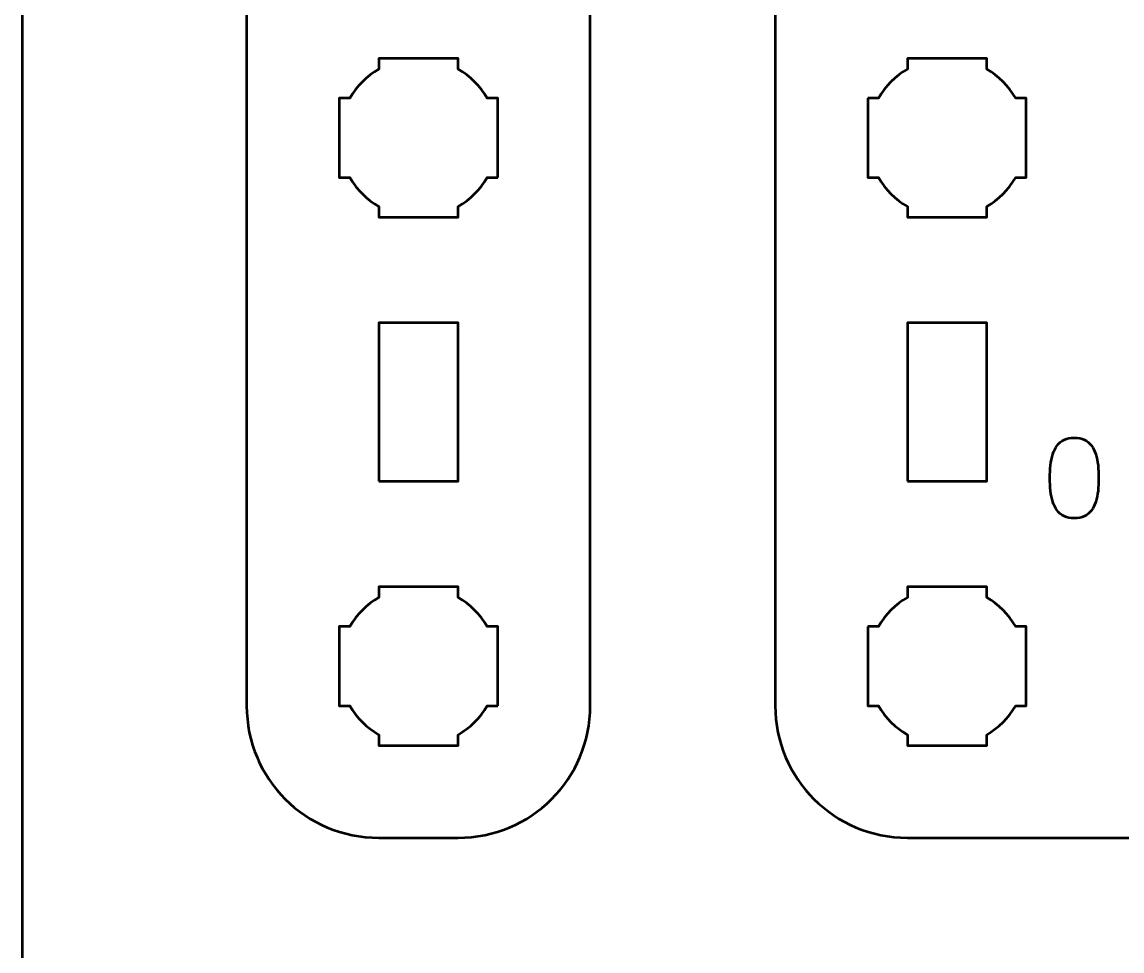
# Model space of a CAD drawing. Header units: centimetres. Extents: x -21 to 0, y -29.7 to 0.
# Drawn here: x -21 to -16.838, y -10.229 to -6.711 of the extents above; entities that cross this region are included whole.
import ezdxf

# ---------------------------------------------------------------- set-up
doc = ezdxf.new("R2010")
doc.units = ezdxf.units.CM
doc.header["$MEASUREMENT"] = 0
doc.layers.add('Layer 1', color=7, linetype='Continuous')

msp = doc.modelspace()

# ---------------------------------------------------------------- linework, layer by layer
at = {"layer": 'Layer 1', "lineweight": 53}
msp.add_lwpolyline([(-17.65, -8.45), (-17.35, -8.45), (-17.35, -7.85), (-17.65, -7.85), (-17.65, -8.45)], close=True, dxfattribs=at)
at = {"layer": 'Layer 1', "color": 1, "lineweight": 53}
msp.add_open_spline([(-21.00003, -29.19995), (-21.00003, -29.19995), (-21.00003, -5.89992), (-21.00003, -5.89992), (-21.00003, -5.89992), (-21.00003, -5.81709), (-20.93286, -5.74992), (-20.85003, -5.74992), (-20.85003, -5.74992), (-20.7672, -5.74992), (-20.70003, -5.68275), (-20.70003, -5.59992), (-20.70003, -5.59992), (-20.70003, -5.51709), (-20.7672, -5.44992), (-20.85003, -5.44992), (-20.85003, -5.44992), (-20.93286, -5.44992), (-21.00003, -5.38275), (-21.00003, -5.29992), (-21.00003, -5.29992), (-21.00003, -5.21709), (-20.93286, -5.14992), (-20.85003, -5.14992), (-20.85003, -5.14992), (-20.7672, -5.14992), (-20.70003, -5.08275), (-20.70003, -4.99992), (-20.70003, -4.99992), (-20.70003, -4.91709), (-20.7672, -4.84992), (-20.85003, -4.84992), (-20.85003, -4.84992), (-20.93286, -4.84992), (-21.00003, -4.78275), (-21.00003, -4.69992), (-21.00003, -4.69992), (-21.00003, -4.61709), (-20.93286, -4.54992), (-20.85003, -4.54992), (-20.85003, -4.54992), (-20.7672, -4.54992), (-20.70003, -4.48275), (-20.70003, -4.39992), (-20.70003, -4.39992), (-20.70003, -4.31709), (-20.7672, -4.24992), (-20.85003, -4.24992), (-20.85003, -4.24992), (-20.93286, -4.24992), (-21.00003, -4.18275), (-21.00003, -4.09992), (-21.00003, -4.09992), (-21.00003, -4.01709), (-20.93286, -3.94992), (-20.85003, -3.94992), (-20.85003, -3.94992), (-20.7672, -3.94992), (-20.70003, -3.88275), (-20.70003, -3.79992), (-20.70003, -3.79992), (-20.70003, -3.71709), (-20.7672, -3.64992), (-20.85003, -3.64992), (-20.85003, -3.64992), (-20.93286, -3.64992), (-21.00003, -3.58275), (-21.00003, -3.49992), (-21.00003, -3.49992), (-21.00003, -3.41709), (-20.93286, -3.34992), (-20.85003, -3.34992), (-20.85003, -3.34992), (-20.7672, -3.34992), (-20.70003, -3.28275), (-20.70003, -3.19992), (-20.70003, -3.19992), (-20.70003, -3.11709), (-20.7672, -3.04992), (-20.85003, -3.04992), (-20.85003, -3.04992), (-20.93286, -3.04992), (-21.00003, -2.98275), (-21.00003, -2.89992), (-21.00003, -2.89992), (-21.00003, -2.81709), (-20.93286, -2.74992), (-20.85003, -2.74992), (-20.85003, -2.74992), (-20.7672, -2.74992), (-20.70003, -2.68275), (-20.70003, -2.59992), (-20.70003, -2.59992), (-20.70003, -2.51709), (-20.7672, -2.44992), (-20.85003, -2.44992), (-20.85003, -2.44992), (-20.93286, -2.44992), (-21.00003, -2.38275), (-21.00003, -2.29992), (-21.00003, -2.29992), (-21.00003, -2.21709), (-20.93286, -2.14992), (-20.85003, -2.14992), (-20.85003, -2.14992), (-20.7672, -2.14992), (-20.70003, -2.08275), (-20.70003, -1.99992), (-20.70003, -1.99992), (-20.70003, -1.91709), (-20.7672, -1.84992), (-20.85003, -1.84992), (-20.85003, -1.84992), (-20.93286, -1.84992), (-21.00003, -1.78275), (-21.00003, -1.69992), (-21.00003, -1.69992), (-21.00003, -1.61709), (-20.93286, -1.54992), (-20.85003, -1.54992), (-20.85003, -1.54992), (-20.7672, -1.54992), (-20.70003, -1.48275), (-20.70003, -1.39992), (-20.70003, -1.39992), (-20.70003, -1.31709), (-20.7672, -1.24992), (-20.85003, -1.24992), (-20.85003, -1.24992), (-20.93286, -1.24992), (-21.00003, -1.18275), (-21.00003, -1.09992), (-21.00003, -1.09992), (-21.00003, -1.09992), (-21.00003, -0.49992), (-21.00003, -0.49992), (-21.00003, -0.49992), (-21.00003, -0.22295), (-20.77694, 0.00004), (-20.49994, 0.00004), (-20.49994, 0.00004), (-20.49994, 0.00004), (-0.50008, 0.00004), (-0.50008, 0.00004), (-0.50008, 0.00004), (-0.22294, 0.00004), (0.00002, -0.22295), (0.00002, -0.49992), (0.00002, -0.49992), (0.00002, -0.49992), (0.00002, -29.19995), (0.00002, -29.19995), (0.00002, -29.19995), (0.00002, -29.47695), (-0.22294, -29.70004), (-0.50008, -29.70004), (-0.50008, -29.70004), (-0.50008, -29.70004), (-20.49994, -29.70004), (-20.49994, -29.70004), (-20.49994, -29.70004), (-20.77694, -29.70004), (-21.00003, -29.47695), (-21.00003, -29.19995)], degree=3, knots=[0, 0, 0, 0, 0.0243902, 0.0243902, 0.0243902, 0.0243902, 0.0487805, 0.0487805, 0.0487805, 0.0487805, 0.0731707, 0.0731707, 0.0731707, 0.0731707, 0.097561, 0.097561, 0.097561, 0.097561, 0.1219512, 0.1219512, 0.1219512, 0.1219512, 0.1463415, 0.1463415, 0.1463415, 0.1463415, 0.1707317, 0.1707317, 0.1707317, 0.1707317, 0.195122, 0.195122, 0.195122, 0.195122, 0.2195122, 0.2195122, 0.2195122, 0.2195122, 0.2439024, 0.2439024, 0.2439024, 0.2439024, 0.2682927, 0.2682927, 0.2682927, 0.2682927, 0.2926829, 0.2926829, 0.2926829, 0.2926829, 0.3170732, 0.3170732, 0.3170732, 0.3170732, 0.3414634, 0.3414634, 0.3414634, 0.3414634, 0.3658537, 0.3658537, 0.3658537, 0.3658537, 0.3902439, 0.3902439, 0.3902439, 0.3902439, 0.4146341, 0.4146341, 0.4146341, 0.4146341, 0.4390244, 0.4390244, 0.4390244, 0.4390244, 0.4634146, 0.4634146, 0.4634146, 0.4634146, 0.4878049, 0.4878049, 0.4878049, 0.4878049, 0.5121951, 0.5121951, 0.5121951, 0.5121951, 0.5365854, 0.5365854, 0.5365854, 0.5365854, 0.5609756, 0.5609756, 0.5609756, 0.5609756, 0.5853659, 0.5853659, 0.5853659, 0.5853659, 0.6097561, 0.6097561, 0.6097561, 0.6097561, 0.6341463, 0.6341463, 0.6341463, 0.6341463, 0.6585366, 0.6585366, 0.6585366, 0.6585366, 0.6829268, 0.6829268, 0.6829268, 0.6829268, 0.7073171, 0.7073171, 0.7073171, 0.7073171, 0.7317073, 0.7317073, 0.7317073, 0.7317073, 0.7560976, 0.7560976, 0.7560976, 0.7560976, 0.7804878, 0.7804878, 0.7804878, 0.7804878, 0.804878, 0.804878, 0.804878, 0.804878, 0.8292683, 0.8292683, 0.8292683, 0.8292683, 0.8536585, 0.8536585, 0.8536585, 0.8536585, 0.8780488, 0.8780488, 0.8780488, 0.8780488, 0.902439, 0.902439, 0.902439, 0.902439, 0.9268293, 0.9268293, 0.9268293, 0.9268293, 0.9512195, 0.9512195, 0.9512195, 0.9512195, 0.9756098, 0.9756098, 0.9756098, 0.9756098, 1, 1, 1, 1], dxfattribs=at)
at = {"layer": 'Layer 1', "color": 3, "lineweight": 53}
for points in [[(-20.15001, -9.29994), (-20.15001, -9.29994), (-20.15001, -5.00007), (-20.15001, -5.00007), (-20.15001, -5.00007), (-20.15001, -4.72293), (-19.92692, -4.49997), (-19.64992, -4.49997), (-19.64992, -4.49997), (-19.64992, -4.49997), (-19.34991, -4.49997), (-19.34991, -4.49997), (-19.34991, -4.49997), (-19.07295, -4.49997), (-18.84999, -4.72293), (-18.84999, -5.00007), (-18.84999, -5.00007), (-18.84999, -5.00007), (-18.84999, -9.29994), (-18.84999, -9.29994), (-18.84999, -9.29994), (-18.84999, -9.57694), (-19.07295, -9.80003), (-19.34991, -9.80003), (-19.34991, -9.80003), (-19.34991, -9.80003), (-19.64992, -9.80003), (-19.64992, -9.80003), (-19.64992, -9.80003), (-19.92692, -9.80003), (-20.15001, -9.57694), (-20.15001, -9.29994)], [(-18.15, -9.3), (-18.15, -9.3), (-18.15, -5), (-18.15, -5), (-18.15, -5), (-18.15, -4.72391), (-17.92609, -4.5), (-17.65, -4.5), (-17.65, -4.5), (-17.65, -4.5), (-11.35, -4.5), (-11.35, -4.5), (-11.35, -4.5), (-11.07391, -4.5), (-10.85, -4.72391), (-10.85, -5), (-10.85, -5), (-10.85, -5), (-10.85, -9.3), (-10.85, -9.3), (-10.85, -9.3), (-10.85, -9.57609), (-11.07391, -9.8), (-11.35, -9.8), (-11.35, -9.8), (-11.35, -9.8), (-17.65, -9.8), (-17.65, -9.8), (-17.65, -9.8), (-17.92609, -9.8), (-18.15, -9.57609), (-18.15, -9.3)]]:
    msp.add_open_spline(points, degree=3, knots=[0, 0, 0, 0, 0.125, 0.125, 0.125, 0.125, 0.25, 0.25, 0.25, 0.25, 0.375, 0.375, 0.375, 0.375, 0.5, 0.5, 0.5, 0.5, 0.625, 0.625, 0.625, 0.625, 0.75, 0.75, 0.75, 0.75, 0.875, 0.875, 0.875, 0.875, 1, 1, 1, 1], dxfattribs=at)
at = {"layer": 'Layer 1', "lineweight": 53}
for points, knots in [([(-19.19998, -7.3), (-19.19998, -7.3), (-19.24009, -7.3), (-19.24009, -7.3), (-19.24009, -7.3), (-19.26641, -7.34548), (-19.30444, -7.38351), (-19.34991, -7.40982), (-19.34991, -7.40982), (-19.34991, -7.40982), (-19.34991, -7.44993), (-19.34991, -7.44993), (-19.34991, -7.44993), (-19.34991, -7.44993), (-19.49999, -7.44993), (-19.49999, -7.44993), (-19.49999, -7.44993), (-19.49999, -7.44993), (-19.64992, -7.44993), (-19.64992, -7.44993), (-19.64992, -7.44993), (-19.64992, -7.44993), (-19.64992, -7.40982), (-19.64992, -7.40982), (-19.64992, -7.40982), (-19.69553, -7.38351), (-19.73345, -7.34548), (-19.75977, -7.3), (-19.75977, -7.3), (-19.75977, -7.3), (-19.79999, -7.3), (-19.79999, -7.3), (-19.79999, -7.3), (-19.79999, -7.3), (-19.79999, -7.14993), (-19.79999, -7.14993), (-19.79999, -7.14993), (-19.79999, -7.14993), (-19.79999, -7), (-19.79999, -7), (-19.79999, -7), (-19.79999, -7), (-19.75977, -7), (-19.75977, -7), (-19.75977, -7), (-19.73345, -6.95453), (-19.69553, -6.9165), (-19.64992, -6.89018), (-19.64992, -6.89018), (-19.64992, -6.89018), (-19.64992, -6.84993), (-19.64992, -6.84993), (-19.64992, -6.84993), (-19.64992, -6.84993), (-19.49999, -6.84993), (-19.49999, -6.84993), (-19.49999, -6.84993), (-19.49999, -6.84993), (-19.34991, -6.84993), (-19.34991, -6.84993), (-19.34991, -6.84993), (-19.34991, -6.84993), (-19.34991, -6.89018), (-19.34991, -6.89018), (-19.34991, -6.89018), (-19.30444, -6.9165), (-19.26641, -6.95453), (-19.24009, -7), (-19.24009, -7), (-19.24009, -7), (-19.19998, -7), (-19.19998, -7), (-19.19998, -7), (-19.19998, -7), (-19.19998, -7.14993), (-19.19998, -7.14993), (-19.19998, -7.14993), (-19.19998, -7.14993), (-19.19998, -7.3), (-19.19998, -7.3)], [0, 0, 0, 0, 0.05, 0.05, 0.05, 0.05, 0.1, 0.1, 0.1, 0.1, 0.15, 0.15, 0.15, 0.15, 0.2, 0.2, 0.2, 0.2, 0.25, 0.25, 0.25, 0.25, 0.3, 0.3, 0.3, 0.3, 0.35, 0.35, 0.35, 0.35, 0.4, 0.4, 0.4, 0.4, 0.45, 0.45, 0.45, 0.45, 0.5, 0.5, 0.5, 0.5, 0.55, 0.55, 0.55, 0.55, 0.6, 0.6, 0.6, 0.6, 0.65, 0.65, 0.65, 0.65, 0.7, 0.7, 0.7, 0.7, 0.75, 0.75, 0.75, 0.75, 0.8, 0.8, 0.8, 0.8, 0.85, 0.85, 0.85, 0.85, 0.9, 0.9, 0.9, 0.9, 0.95, 0.95, 0.95, 0.95, 1, 1, 1, 1]), ([(-17.8, -7), (-17.8, -7), (-17.75985, -7), (-17.75985, -7), (-17.75985, -7), (-17.7335, -6.95447), (-17.69553, -6.9165), (-17.65, -6.89015), (-17.65, -6.89015), (-17.65, -6.89015), (-17.65, -6.85), (-17.65, -6.85), (-17.65, -6.85), (-17.65, -6.85), (-17.5, -6.85), (-17.5, -6.85), (-17.5, -6.85), (-17.5, -6.85), (-17.35, -6.85), (-17.35, -6.85), (-17.35, -6.85), (-17.35, -6.85), (-17.35, -6.89015), (-17.35, -6.89015), (-17.35, -6.89015), (-17.30447, -6.9165), (-17.2665, -6.95447), (-17.24015, -7), (-17.24015, -7), (-17.24015, -7), (-17.2, -7), (-17.2, -7), (-17.2, -7), (-17.2, -7), (-17.2, -7.15), (-17.2, -7.15), (-17.2, -7.15), (-17.2, -7.15), (-17.2, -7.3), (-17.2, -7.3), (-17.2, -7.3), (-17.2, -7.3), (-17.24015, -7.3), (-17.24015, -7.3), (-17.24015, -7.3), (-17.2665, -7.34553), (-17.30447, -7.3835), (-17.35, -7.40985), (-17.35, -7.40985), (-17.35, -7.40985), (-17.35, -7.45), (-17.35, -7.45), (-17.35, -7.45), (-17.35, -7.45), (-17.5, -7.45), (-17.5, -7.45), (-17.5, -7.45), (-17.5, -7.45), (-17.65, -7.45), (-17.65, -7.45), (-17.65, -7.45), (-17.65, -7.45), (-17.65, -7.40985), (-17.65, -7.40985), (-17.65, -7.40985), (-17.69553, -7.3835), (-17.7335, -7.34553), (-17.75985, -7.3), (-17.75985, -7.3), (-17.75985, -7.3), (-17.8, -7.3), (-17.8, -7.3), (-17.8, -7.3), (-17.8, -7.3), (-17.8, -7.15), (-17.8, -7.15), (-17.8, -7.15), (-17.8, -7.15), (-17.8, -7), (-17.8, -7)], [0, 0, 0, 0, 0.05, 0.05, 0.05, 0.05, 0.1, 0.1, 0.1, 0.1, 0.15, 0.15, 0.15, 0.15, 0.2, 0.2, 0.2, 0.2, 0.25, 0.25, 0.25, 0.25, 0.3, 0.3, 0.3, 0.3, 0.35, 0.35, 0.35, 0.35, 0.4, 0.4, 0.4, 0.4, 0.45, 0.45, 0.45, 0.45, 0.5, 0.5, 0.5, 0.5, 0.55, 0.55, 0.55, 0.55, 0.6, 0.6, 0.6, 0.6, 0.65, 0.65, 0.65, 0.65, 0.7, 0.7, 0.7, 0.7, 0.75, 0.75, 0.75, 0.75, 0.8, 0.8, 0.8, 0.8, 0.85, 0.85, 0.85, 0.85, 0.9, 0.9, 0.9, 0.9, 0.95, 0.95, 0.95, 0.95, 1, 1, 1, 1]), ([(-19.64992, -8.44999), (-19.64992, -8.44999), (-19.64992, -7.84998), (-19.64992, -7.84998), (-19.64992, -7.84998), (-19.64992, -7.84998), (-19.34991, -7.84998), (-19.34991, -7.84998), (-19.34991, -7.84998), (-19.34991, -7.84998), (-19.34991, -8.44999), (-19.34991, -8.44999), (-19.34991, -8.44999), (-19.34991, -8.44999), (-19.64992, -8.44999), (-19.64992, -8.44999)], [0, 0, 0, 0, 0.25, 0.25, 0.25, 0.25, 0.5, 0.5, 0.5, 0.5, 0.75, 0.75, 0.75, 0.75, 1, 1, 1, 1]), ([(-19.19998, -9.29994), (-19.19998, -9.29994), (-19.24009, -9.29994), (-19.24009, -9.29994), (-19.24009, -9.29994), (-19.26641, -9.34555), (-19.30444, -9.38347), (-19.34991, -9.40979), (-19.34991, -9.40979), (-19.34991, -9.40979), (-19.34991, -9.45001), (-19.34991, -9.45001), (-19.34991, -9.45001), (-19.34991, -9.45001), (-19.49999, -9.45001), (-19.49999, -9.45001), (-19.49999, -9.45001), (-19.49999, -9.45001), (-19.64992, -9.45001), (-19.64992, -9.45001), (-19.64992, -9.45001), (-19.64992, -9.45001), (-19.64992, -9.40979), (-19.64992, -9.40979), (-19.64992, -9.40979), (-19.69553, -9.38347), (-19.73345, -9.34555), (-19.75977, -9.29994), (-19.75977, -9.29994), (-19.75977, -9.29994), (-19.79999, -9.29994), (-19.79999, -9.29994), (-19.79999, -9.29994), (-19.79999, -9.29994), (-19.79999, -9.15001), (-19.79999, -9.15001), (-19.79999, -9.15001), (-19.79999, -9.15001), (-19.79999, -8.99993), (-19.79999, -8.99993), (-19.79999, -8.99993), (-19.79999, -8.99993), (-19.75977, -8.99993), (-19.75977, -8.99993), (-19.75977, -8.99993), (-19.73345, -8.95446), (-19.69553, -8.91643), (-19.64992, -8.89011), (-19.64992, -8.89011), (-19.64992, -8.89011), (-19.64992, -8.85), (-19.64992, -8.85), (-19.64992, -8.85), (-19.64992, -8.85), (-19.49999, -8.85), (-19.49999, -8.85), (-19.49999, -8.85), (-19.49999, -8.85), (-19.34991, -8.85), (-19.34991, -8.85), (-19.34991, -8.85), (-19.34991, -8.85), (-19.34991, -8.89011), (-19.34991, -8.89011), (-19.34991, -8.89011), (-19.30444, -8.91643), (-19.26641, -8.95446), (-19.24009, -8.99993), (-19.24009, -8.99993), (-19.24009, -8.99993), (-19.19998, -8.99993), (-19.19998, -8.99993), (-19.19998, -8.99993), (-19.19998, -8.99993), (-19.19998, -9.15001), (-19.19998, -9.15001), (-19.19998, -9.15001), (-19.19998, -9.15001), (-19.19998, -9.29994), (-19.19998, -9.29994)], [0, 0, 0, 0, 0.05, 0.05, 0.05, 0.05, 0.1, 0.1, 0.1, 0.1, 0.15, 0.15, 0.15, 0.15, 0.2, 0.2, 0.2, 0.2, 0.25, 0.25, 0.25, 0.25, 0.3, 0.3, 0.3, 0.3, 0.35, 0.35, 0.35, 0.35, 0.4, 0.4, 0.4, 0.4, 0.45, 0.45, 0.45, 0.45, 0.5, 0.5, 0.5, 0.5, 0.55, 0.55, 0.55, 0.55, 0.6, 0.6, 0.6, 0.6, 0.65, 0.65, 0.65, 0.65, 0.7, 0.7, 0.7, 0.7, 0.75, 0.75, 0.75, 0.75, 0.8, 0.8, 0.8, 0.8, 0.85, 0.85, 0.85, 0.85, 0.9, 0.9, 0.9, 0.9, 0.95, 0.95, 0.95, 0.95, 1, 1, 1, 1]), ([(-17.8, -9), (-17.8, -9), (-17.75985, -9), (-17.75985, -9), (-17.75985, -9), (-17.7335, -8.95447), (-17.69553, -8.9165), (-17.65, -8.89015), (-17.65, -8.89015), (-17.65, -8.89015), (-17.65, -8.85), (-17.65, -8.85), (-17.65, -8.85), (-17.65, -8.85), (-17.5, -8.85), (-17.5, -8.85), (-17.5, -8.85), (-17.5, -8.85), (-17.35, -8.85), (-17.35, -8.85), (-17.35, -8.85), (-17.35, -8.85), (-17.35, -8.89015), (-17.35, -8.89015), (-17.35, -8.89015), (-17.30447, -8.9165), (-17.2665, -8.95447), (-17.24015, -9), (-17.24015, -9), (-17.24015, -9), (-17.2, -9), (-17.2, -9), (-17.2, -9), (-17.2, -9), (-17.2, -9.15), (-17.2, -9.15), (-17.2, -9.15), (-17.2, -9.15), (-17.2, -9.3), (-17.2, -9.3), (-17.2, -9.3), (-17.2, -9.3), (-17.24015, -9.3), (-17.24015, -9.3), (-17.24015, -9.3), (-17.2665, -9.34553), (-17.30447, -9.3835), (-17.35, -9.40985), (-17.35, -9.40985), (-17.35, -9.40985), (-17.35, -9.45), (-17.35, -9.45), (-17.35, -9.45), (-17.35, -9.45), (-17.5, -9.45), (-17.5, -9.45), (-17.5, -9.45), (-17.5, -9.45), (-17.65, -9.45), (-17.65, -9.45), (-17.65, -9.45), (-17.65, -9.45), (-17.65, -9.40985), (-17.65, -9.40985), (-17.65, -9.40985), (-17.69553, -9.3835), (-17.7335, -9.34553), (-17.75985, -9.3), (-17.75985, -9.3), (-17.75985, -9.3), (-17.8, -9.3), (-17.8, -9.3), (-17.8, -9.3), (-17.8, -9.3), (-17.8, -9.15), (-17.8, -9.15), (-17.8, -9.15), (-17.8, -9.15), (-17.8, -9), (-17.8, -9)], [0, 0, 0, 0, 0.05, 0.05, 0.05, 0.05, 0.1, 0.1, 0.1, 0.1, 0.15, 0.15, 0.15, 0.15, 0.2, 0.2, 0.2, 0.2, 0.25, 0.25, 0.25, 0.25, 0.3, 0.3, 0.3, 0.3, 0.35, 0.35, 0.35, 0.35, 0.4, 0.4, 0.4, 0.4, 0.45, 0.45, 0.45, 0.45, 0.5, 0.5, 0.5, 0.5, 0.55, 0.55, 0.55, 0.55, 0.6, 0.6, 0.6, 0.6, 0.65, 0.65, 0.65, 0.65, 0.7, 0.7, 0.7, 0.7, 0.75, 0.75, 0.75, 0.75, 0.8, 0.8, 0.8, 0.8, 0.85, 0.85, 0.85, 0.85, 0.9, 0.9, 0.9, 0.9, 0.95, 0.95, 0.95, 0.95, 1, 1, 1, 1])]:
    msp.add_open_spline(points, degree=3, knots=knots, dxfattribs=at)
at = {"layer": 'Layer 1', "color": 5, "lineweight": 53}
msp.add_open_spline([(-17.01861, -8.59025), (-17.0038, -8.59018), (-16.99103, -8.58757), (-16.98037, -8.58249), (-16.98037, -8.58249), (-16.96979, -8.57741), (-16.96097, -8.57014), (-16.95392, -8.5609), (-16.95392, -8.5609), (-16.94693, -8.55159), (-16.94143, -8.54058), (-16.93734, -8.52788), (-16.93734, -8.52788), (-16.93331, -8.51518), (-16.93042, -8.50128), (-16.9288, -8.48604), (-16.9288, -8.48604), (-16.9271, -8.4708), (-16.92626, -8.45478), (-16.92633, -8.43785), (-16.92633, -8.43785), (-16.92626, -8.42099), (-16.9271, -8.40497), (-16.9288, -8.3898), (-16.9288, -8.3898), (-16.93042, -8.37463), (-16.93331, -8.36066), (-16.93734, -8.34796), (-16.93734, -8.34796), (-16.94143, -8.33533), (-16.94693, -8.32433), (-16.95392, -8.31494), (-16.95392, -8.31494), (-16.96097, -8.30563), (-16.96979, -8.29836), (-16.98037, -8.29328), (-16.98037, -8.29328), (-16.99103, -8.28813), (-17.0038, -8.28552), (-17.01861, -8.28545), (-17.01861, -8.28545), (-17.03343, -8.28552), (-17.0462, -8.28813), (-17.05686, -8.29328), (-17.05686, -8.29328), (-17.06744, -8.29836), (-17.07626, -8.30563), (-17.08331, -8.31494), (-17.08331, -8.31494), (-17.0903, -8.32433), (-17.0958, -8.33533), (-17.09989, -8.34796), (-17.09989, -8.34796), (-17.10392, -8.36066), (-17.10681, -8.37463), (-17.10843, -8.3898), (-17.10843, -8.3898), (-17.11012, -8.40497), (-17.11097, -8.42099), (-17.1109, -8.43785), (-17.1109, -8.43785), (-17.11097, -8.45478), (-17.11012, -8.4708), (-17.10843, -8.48604), (-17.10843, -8.48604), (-17.10681, -8.50128), (-17.10392, -8.51518), (-17.09989, -8.52788), (-17.09989, -8.52788), (-17.0958, -8.54058), (-17.0903, -8.55159), (-17.08331, -8.5609), (-17.08331, -8.5609), (-17.07626, -8.57014), (-17.06744, -8.57741), (-17.05686, -8.58249), (-17.05686, -8.58249), (-17.0462, -8.58757), (-17.03343, -8.59018), (-17.01861, -8.59025)], degree=3, knots=[0, 0, 0, 0, 0.05, 0.05, 0.05, 0.05, 0.1, 0.1, 0.1, 0.1, 0.15, 0.15, 0.15, 0.15, 0.2, 0.2, 0.2, 0.2, 0.25, 0.25, 0.25, 0.25, 0.3, 0.3, 0.3, 0.3, 0.35, 0.35, 0.35, 0.35, 0.4, 0.4, 0.4, 0.4, 0.45, 0.45, 0.45, 0.45, 0.5, 0.5, 0.5, 0.5, 0.55, 0.55, 0.55, 0.55, 0.6, 0.6, 0.6, 0.6, 0.65, 0.65, 0.65, 0.65, 0.7, 0.7, 0.7, 0.7, 0.75, 0.75, 0.75, 0.75, 0.8, 0.8, 0.8, 0.8, 0.85, 0.85, 0.85, 0.85, 0.9, 0.9, 0.9, 0.9, 0.95, 0.95, 0.95, 0.95, 1, 1, 1, 1], dxfattribs=at)
msp.add_open_spline([(-17.01861, -8.59025), (-17.0038, -8.59018), (-16.99103, -8.58757), (-16.98037, -8.58249), (-16.98037, -8.58249), (-16.96979, -8.57741), (-16.96097, -8.57014), (-16.95392, -8.5609), (-16.95392, -8.5609), (-16.94693, -8.55159), (-16.94143, -8.54058), (-16.93734, -8.52788), (-16.93734, -8.52788), (-16.93331, -8.51518), (-16.93042, -8.50128), (-16.9288, -8.48604), (-16.9288, -8.48604), (-16.9271, -8.4708), (-16.92626, -8.45478), (-16.92633, -8.43785), (-16.92633, -8.43785), (-16.92626, -8.42099), (-16.9271, -8.40497), (-16.9288, -8.3898), (-16.9288, -8.3898), (-16.93042, -8.37463), (-16.93331, -8.36066), (-16.93734, -8.34796), (-16.93734, -8.34796), (-16.94143, -8.33533), (-16.94693, -8.32433), (-16.95392, -8.31494), (-16.95392, -8.31494), (-16.96097, -8.30563), (-16.96979, -8.29836), (-16.98037, -8.29328), (-16.98037, -8.29328), (-16.99103, -8.28813), (-17.0038, -8.28552), (-17.01861, -8.28545), (-17.01861, -8.28545), (-17.03343, -8.28552), (-17.0462, -8.28813), (-17.05686, -8.29328), (-17.05686, -8.29328), (-17.06744, -8.29836), (-17.07626, -8.30563), (-17.08331, -8.31494), (-17.08331, -8.31494), (-17.0903, -8.32433), (-17.0958, -8.33533), (-17.09989, -8.34796), (-17.09989, -8.34796), (-17.10392, -8.36066), (-17.10681, -8.37463), (-17.10843, -8.3898), (-17.10843, -8.3898), (-17.11012, -8.40497), (-17.11097, -8.42099), (-17.1109, -8.43785), (-17.1109, -8.43785), (-17.11097, -8.45478), (-17.11012, -8.4708), (-17.10843, -8.48604), (-17.10843, -8.48604), (-17.10681, -8.50128), (-17.10392, -8.51518), (-17.09989, -8.52788), (-17.09989, -8.52788), (-17.0958, -8.54058), (-17.0903, -8.55159), (-17.08331, -8.5609), (-17.08331, -8.5609), (-17.07626, -8.57014), (-17.06744, -8.57741), (-17.05686, -8.58249), (-17.05686, -8.58249), (-17.0462, -8.58757), (-17.03343, -8.59018), (-17.01861, -8.59025)], degree=3, knots=[0, 0, 0, 0, 0.05, 0.05, 0.05, 0.05, 0.1, 0.1, 0.1, 0.1, 0.15, 0.15, 0.15, 0.15, 0.2, 0.2, 0.2, 0.2, 0.25, 0.25, 0.25, 0.25, 0.3, 0.3, 0.3, 0.3, 0.35, 0.35, 0.35, 0.35, 0.4, 0.4, 0.4, 0.4, 0.45, 0.45, 0.45, 0.45, 0.5, 0.5, 0.5, 0.5, 0.55, 0.55, 0.55, 0.55, 0.6, 0.6, 0.6, 0.6, 0.65, 0.65, 0.65, 0.65, 0.7, 0.7, 0.7, 0.7, 0.75, 0.75, 0.75, 0.75, 0.8, 0.8, 0.8, 0.8, 0.85, 0.85, 0.85, 0.85, 0.9, 0.9, 0.9, 0.9, 0.95, 0.95, 0.95, 0.95, 1, 1, 1, 1], dxfattribs=at)

doc.saveas('drawing.dxf')
